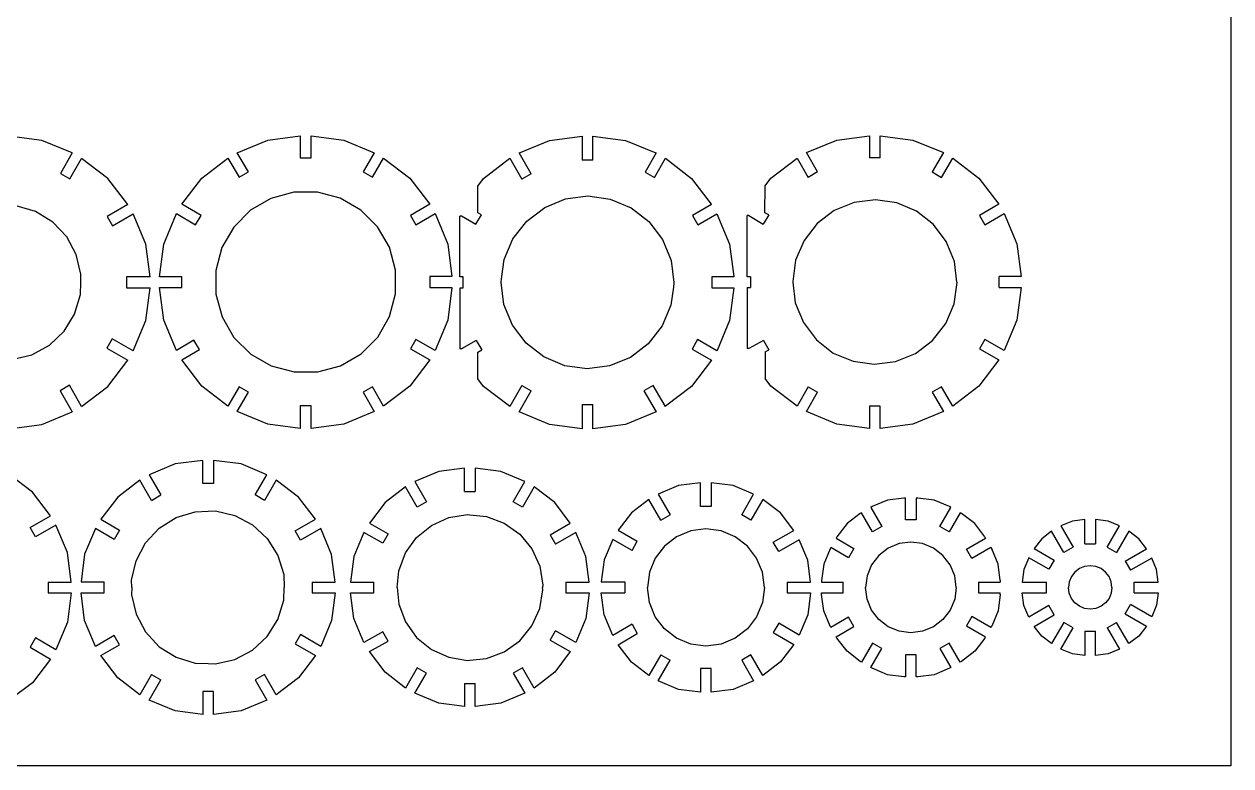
# Model space of a CAD drawing. Extents: x -131 to 131, y -146 to 146.
# Drawn here: x 21.7 to 130.7, y -145.6 to -78.7 of the extents above; entities that cross this region are included whole.
import ezdxf

# ---------------------------------------------------------------- set-up
doc = ezdxf.new("R2010")
doc.units = 0
doc.header["$MEASUREMENT"] = 0
doc.layers.get('0').update_dxf_attribs({"linetype": 'CONTINUOUS'})

msp = doc.modelspace()

# ---------------------------------------------------------------- linework, layer by layer
for p, q in [((130.66, 145.62), (130.66, -145.62)), ((23.33, -89.19), (20.38, -88.8)), ((26.08, -90.32), (23.33, -89.19)), ((40.97, -90.3), (43.72, -89.16)), ((43.72, -89.16), (46.66, -88.77)), ((46.66, -88.77), (46.66, -90.77)), ((47.63, -90.77), (47.63, -88.77)), ((47.63, -88.77), (50.58, -89.16)), ((50.58, -89.16), (53.33, -90.3)), ((66.43, -90.31), (69.15, -89.18)), ((69.15, -89.18), (72.1, -88.79)), ((72.1, -88.79), (72.1, -90.97)), ((73.07, -88.79), (76.02, -89.18)), ((73.07, -90.97), (73.07, -88.79)), ((76.02, -89.18), (78.74, -90.31)), ((92.34, -90.29), (95.09, -89.15)), ((95.09, -89.15), (98.04, -88.76)), ((98.04, -88.76), (98.04, -90.77)), ((99.01, -90.77), (99.01, -88.76)), ((99.01, -88.76), (101.96, -89.15)), ((101.96, -89.15), (104.71, -90.29)), ((26.08, -90.32), (25.01, -92.17)), ((41.97, -92.03), (40.97, -90.3)), ((53.33, -90.3), (52.32, -92.03)), ((66.4, -90.32), (66.43, -90.31)), ((67.49, -92.21), (66.4, -90.32)), ((78.77, -90.32), (77.78, -92.04)), ((78.74, -90.31), (78.77, -90.32)), ((93.35, -92.03), (92.34, -90.29)), ((104.71, -90.29), (103.7, -92.03)), ((25.85, -92.66), (26.92, -90.81)), ((29.28, -92.62), (26.92, -90.81)), ((37.77, -92.59), (40.13, -90.78)), ((40.13, -90.78), (41.13, -92.51)), ((46.66, -90.77), (47.63, -90.77)), ((53.16, -92.51), (54.17, -90.78)), ((54.17, -90.78), (56.53, -92.59)), ((63.2, -92.62), (65.56, -90.8)), ((65.56, -90.8), (66.65, -92.69)), ((73.07, -90.97), (72.1, -90.97)), ((78.62, -92.52), (79.61, -90.8)), ((79.61, -90.8), (81.97, -92.62)), ((89.14, -92.59), (91.5, -90.78)), ((91.5, -90.78), (92.5, -92.52)), ((99.01, -90.77), (98.04, -90.77)), ((104.54, -92.52), (105.55, -90.78)), ((105.55, -90.78), (107.91, -92.59)), ((25.01, -92.17), (25.85, -92.66)), ((41.13, -92.51), (41.97, -92.03)), ((52.32, -92.03), (53.16, -92.51)), ((67.49, -92.21), (66.65, -92.69)), ((77.78, -92.04), (78.62, -92.52)), ((88.61, -93.27), (89.14, -92.59)), ((93.35, -92.03), (92.5, -92.52)), ((103.7, -92.03), (104.54, -92.52)), ((107.91, -92.59), (109.72, -94.95)), ((31.09, -94.98), (29.28, -92.62)), ((35.96, -94.95), (37.77, -92.59)), ((56.53, -92.59), (58.34, -94.95)), ((62.68, -93.3), (63.2, -92.62)), ((62.68, -95.72), (62.68, -93.3)), ((81.97, -92.62), (83.75, -94.93)), ((88.6, -95.71), (88.61, -93.27)), ((44, -94.42), (42.15, -95.49)), ((46.06, -93.86), (44, -94.42)), ((48.2, -93.86), (46.06, -93.86)), ((50.26, -94.4), (48.2, -93.86)), ((52.11, -95.47), (50.26, -94.4)), ((68.72, -95.23), (70.6, -94.46)), ((70.6, -94.46), (72.62, -94.2)), ((72.62, -94.2), (74.64, -94.48)), ((74.64, -94.48), (76.52, -95.26)), ((98.58, -94.55), (96.65, -94.79)), ((100.49, -94.82), (98.58, -94.55)), ((22.75, -95.6), (21, -95.08)), ((24.31, -96.56), (22.75, -95.6)), ((31.09, -94.98), (29.22, -96.05)), ((29.71, -96.89), (31.57, -95.82)), ((32.71, -98.56), (31.57, -95.82)), ((34.34, -98.54), (35.48, -95.79)), ((35.48, -95.79), (37.21, -96.79)), ((37.7, -95.95), (35.96, -94.95)), ((42.15, -95.49), (40.65, -97.01)), ((53.63, -96.97), (52.11, -95.47)), ((58.34, -94.95), (56.6, -95.95)), ((57.08, -96.79), (58.82, -95.79)), ((58.82, -95.79), (59.96, -98.54)), ((63, -95.9), (62.68, -95.72)), ((67.1, -96.46), (68.72, -95.23)), ((76.52, -95.26), (78.13, -96.51)), ((83.78, -94.98), (82.05, -95.97)), ((82.54, -96.81), (84.27, -95.82)), ((83.75, -94.93), (83.78, -94.98)), ((84.27, -95.82), (85.4, -98.56)), ((88.94, -95.9), (88.6, -95.71)), ((94.86, -95.52), (93.32, -96.69)), ((96.65, -94.79), (94.86, -95.52)), ((102.28, -95.57), (100.49, -94.82)), ((103.81, -96.76), (102.28, -95.57)), ((109.72, -94.95), (107.98, -95.95)), ((108.46, -96.79), (110.2, -95.79)), ((110.2, -95.79), (111.34, -98.53)), ((25.57, -97.88), (24.31, -96.56)), ((29.22, -96.05), (29.71, -96.89)), ((37.21, -96.79), (37.7, -95.95)), ((56.6, -95.95), (57.08, -96.79)), ((61.06, -101.51), (61.06, -96.02)), ((61.22, -96.02), (61.06, -96.02)), ((61.22, -96), (62.51, -96.74)), ((61.22, -96.02), (61.22, -96)), ((62.51, -96.74), (63, -95.9)), ((65.85, -98.07), (67.1, -96.46)), ((78.13, -96.51), (79.36, -98.13)), ((82.05, -95.97), (82.54, -96.81)), ((87, -101.49), (87, -95.97)), ((87.16, -95.97), (87, -95.97)), ((87.16, -95.97), (88.45, -96.74)), ((88.94, -95.9), (88.45, -96.74)), ((93.32, -96.69), (92.13, -98.22)), ((104.97, -98.31), (103.81, -96.76)), ((107.98, -95.95), (108.46, -96.79)), ((26.44, -99.49), (25.57, -97.88)), ((40.65, -97.01), (39.58, -98.86)), ((54.7, -98.82), (53.63, -96.97)), ((33.1, -101.51), (32.71, -98.56)), ((33.95, -101.5), (34.34, -98.54)), ((39.58, -98.86), (39.04, -100.92)), ((55.26, -100.88), (54.7, -98.82)), ((59.96, -98.54), (60.35, -101.48)), ((65.06, -99.94), (65.85, -98.07)), ((79.36, -98.13), (80.13, -100.02)), ((85.4, -98.56), (85.78, -101.46)), ((92.13, -98.22), (91.37, -100)), ((105.7, -100.1), (104.97, -98.31)), ((111.34, -98.53), (111.73, -101.48)), ((26.86, -101.27), (26.44, -99.49)), ((64.86, -101.46), (65.06, -99.94)), ((80.13, -100.02), (80.38, -102)), ((91.37, -100), (91.11, -101.92)), ((105.93, -101.97), (105.7, -100.1)), ((26.84, -102), (26.86, -101.27)), ((39.04, -100.92), (39.04, -101.97)), ((55.26, -101.97), (55.26, -100.88)), ((26.81, -103.1), (26.84, -102)), ((33.1, -101.51), (30.96, -101.51)), ((30.96, -101.51), (30.96, -102.48)), ((35.96, -101.49), (33.95, -101.5)), ((35.96, -102.46), (35.96, -101.49)), ((39.04, -101.97), (39.04, -103.06)), ((55.26, -103.02), (55.26, -101.97)), ((60.35, -101.48), (58.34, -101.48)), ((58.34, -101.48), (58.34, -102.45)), ((61.36, -101.51), (61.06, -101.51)), ((61.36, -102.48), (61.36, -101.51)), ((64.79, -101.96), (64.86, -101.46)), ((64.79, -102), (64.79, -101.96)), ((65.04, -103.98), (64.79, -102)), ((80.39, -102.04), (80.33, -102.43)), ((80.38, -102), (80.39, -102.04)), ((83.81, -101.51), (83.81, -102.48)), ((85.79, -101.51), (83.81, -101.51)), ((85.78, -101.46), (85.79, -101.51)), ((87.3, -101.49), (87, -101.49)), ((87.3, -101.49), (87.3, -102.46)), ((91.11, -101.92), (91.11, -101.97)), ((91.11, -101.97), (91.34, -103.84)), ((105.67, -103.94), (105.94, -102.02)), ((105.94, -102.02), (105.93, -101.97)), ((111.73, -101.48), (109.75, -101.48)), ((109.75, -102.45), (109.75, -101.48)), ((26.29, -104.85), (26.81, -103.1)), ((30.96, -102.48), (33.1, -102.48)), ((32.71, -105.43), (33.1, -102.48)), ((33.95, -102.47), (35.96, -102.46)), ((34.34, -105.41), (33.95, -102.47)), ((39.04, -103.06), (39.6, -105.12)), ((54.71, -105.08), (55.26, -103.02)), ((58.34, -102.45), (60.35, -102.46)), ((60.35, -102.46), (59.96, -105.4)), ((61.06, -102.51), (61.06, -108)), ((61.22, -102.51), (61.06, -102.51)), ((61.22, -102.48), (61.36, -102.48)), ((61.22, -102.48), (61.22, -102.51)), ((80.33, -102.43), (80.11, -104.05)), ((83.81, -102.48), (85.79, -102.48)), ((85.79, -102.48), (85.4, -105.43)), ((87, -102.46), (87, -107.97)), ((87, -102.46), (87.3, -102.46)), ((109.75, -102.45), (111.73, -102.45)), ((111.73, -102.45), (111.34, -105.4)), ((65.81, -105.87), (65.04, -103.98)), ((80.11, -104.05), (79.32, -105.93)), ((91.34, -103.84), (92.07, -105.63)), ((104.92, -105.72), (105.67, -103.94)), ((25.34, -106.41), (26.29, -104.85)), ((31.57, -108.18), (32.71, -105.43)), ((35.48, -108.15), (34.34, -105.41)), ((39.6, -105.12), (40.67, -106.97)), ((53.65, -106.93), (54.71, -105.08)), ((59.96, -105.4), (58.82, -108.15)), ((85.4, -105.43), (84.29, -108.13)), ((92.07, -105.63), (93.24, -107.18)), ((111.34, -105.4), (110.2, -108.15)), ((24.01, -107.66), (25.34, -106.41)), ((67.04, -107.49), (65.81, -105.87)), ((79.32, -105.93), (78.07, -107.54)), ((103.73, -107.25), (104.92, -105.72)), ((22.41, -108.54), (24.01, -107.66)), ((29.68, -107.08), (29.19, -107.92)), ((31.57, -108.18), (29.68, -107.08)), ((37.06, -107.21), (35.48, -108.15)), ((37.55, -108.05), (37.06, -107.21)), ((40.67, -106.97), (42.18, -108.47)), ((52.14, -108.45), (53.65, -106.93)), ((57.08, -107.14), (56.6, -107.98)), ((58.82, -108.15), (57.08, -107.14)), ((62.54, -107.24), (61.22, -108)), ((62.54, -107.24), (63.03, -108.08)), ((68.65, -108.73), (67.04, -107.49)), ((78.07, -107.54), (76.45, -108.77)), ((82.5, -107.16), (82.02, -108.01)), ((84.27, -108.18), (82.5, -107.16)), ((88.48, -107.23), (87.16, -107.97)), ((88.48, -107.23), (88.96, -108.08)), ((93.24, -107.18), (94.77, -108.37)), ((102.19, -108.42), (103.73, -107.25)), ((108.45, -107.14), (107.97, -107.98)), ((110.2, -108.15), (108.45, -107.14)), ((20.63, -108.96), (22.41, -108.54)), ((29.19, -107.92), (31.09, -109.02)), ((35.96, -108.99), (37.55, -108.05)), ((42.18, -108.47), (44.04, -109.54)), ((50.3, -109.52), (52.14, -108.45)), ((56.6, -107.98), (58.34, -108.99)), ((61.22, -108), (61.06, -108)), ((62.68, -108.28), (63.03, -108.08)), ((62.68, -110.7), (62.68, -108.28)), ((70.53, -109.52), (68.65, -108.73)), ((76.45, -108.77), (74.57, -109.54)), ((82.02, -108.01), (83.78, -109.02)), ((84.29, -108.13), (84.27, -108.18)), ((87.16, -107.97), (87, -107.97)), ((88.63, -108.27), (88.61, -110.67)), ((88.63, -108.27), (88.96, -108.08)), ((94.77, -108.37), (96.55, -109.12)), ((100.39, -109.15), (102.19, -108.42)), ((107.97, -107.98), (109.72, -108.99)), ((29.28, -111.38), (31.09, -109.02)), ((37.77, -111.35), (35.96, -108.99)), ((44.04, -109.54), (46.1, -110.08)), ((48.24, -110.08), (50.3, -109.52)), ((58.34, -108.99), (56.53, -111.35)), ((72.55, -109.8), (70.53, -109.52)), ((74.57, -109.54), (72.55, -109.8)), ((83.78, -109.02), (81.97, -111.38)), ((96.55, -109.12), (98.47, -109.39)), ((98.47, -109.39), (100.39, -109.15)), ((109.72, -108.99), (107.91, -111.35)), ((46.1, -110.08), (48.24, -110.08)), ((63.2, -111.38), (62.68, -110.7)), ((89.14, -111.35), (88.61, -110.67)), ((25.82, -111.28), (24.98, -111.77)), ((24.98, -111.77), (26.08, -113.67)), ((26.92, -113.19), (25.82, -111.28)), ((26.92, -113.19), (29.28, -111.38)), ((40.13, -113.16), (37.77, -111.35)), ((41.13, -111.41), (40.13, -113.16)), ((40.97, -113.64), (41.97, -111.9)), ((41.97, -111.9), (41.13, -111.41)), ((53.16, -111.41), (52.32, -111.9)), ((52.32, -111.9), (53.33, -113.64)), ((54.17, -113.16), (53.16, -111.41)), ((56.53, -111.35), (54.17, -113.16)), ((65.54, -113.18), (63.2, -111.38)), ((66.65, -111.31), (65.56, -113.19)), ((66.4, -113.68), (67.49, -111.79)), ((66.65, -111.31), (67.49, -111.79)), ((78.52, -111.31), (77.68, -111.79)), ((77.68, -111.79), (78.77, -113.68)), ((79.61, -113.19), (78.52, -111.31)), ((81.97, -111.38), (79.63, -113.18)), ((91.5, -113.16), (89.14, -111.35)), ((92.51, -111.41), (91.5, -113.16)), ((92.34, -113.65), (93.35, -111.9)), ((92.51, -111.41), (93.35, -111.9)), ((104.54, -111.41), (103.7, -111.9)), ((103.7, -111.9), (104.71, -113.65)), ((105.55, -113.16), (104.54, -111.41)), ((107.91, -111.35), (105.55, -113.16)), ((47.63, -113.15), (46.66, -113.15)), ((46.66, -113.15), (46.66, -115.17)), ((47.63, -115.17), (47.63, -113.15)), ((65.56, -113.19), (65.54, -113.18)), ((72.1, -113.03), (73.07, -113.03)), ((72.1, -113.03), (72.1, -115.21)), ((73.07, -115.21), (73.07, -113.03)), ((79.63, -113.18), (79.61, -113.19)), ((99.01, -113.17), (98.04, -113.17)), ((98.04, -113.17), (98.04, -115.18)), ((99.01, -115.18), (99.01, -113.17)), ((23.33, -114.81), (26.08, -113.67)), ((43.72, -114.78), (40.97, -113.64)), ((53.33, -113.64), (50.58, -114.78)), ((69.15, -114.82), (66.4, -113.68)), ((78.77, -113.68), (76.02, -114.82)), ((95.09, -114.79), (92.34, -113.65)), ((104.71, -113.65), (101.96, -114.79)), ((20.38, -115.2), (23.33, -114.81)), ((46.66, -115.17), (43.72, -114.78)), ((50.58, -114.78), (47.63, -115.17)), ((72.1, -115.21), (69.15, -114.82)), ((76.02, -114.82), (73.07, -115.21)), ((98.04, -115.18), (95.09, -114.79)), ((101.96, -114.79), (99.01, -115.18)), ((35.35, -118.38), (33.02, -119.35)), ((37.85, -118.06), (35.35, -118.38)), ((37.85, -120.15), (37.85, -118.06)), ((41.32, -118.38), (38.82, -118.06)), ((38.82, -118.06), (38.82, -120.15)), ((43.65, -119.35), (41.32, -118.38)), ((22.49, -120.93), (20.36, -119.31)), ((33.02, -119.35), (34.08, -121.18)), ((42.59, -121.18), (43.65, -119.35)), ((59.16, -119.07), (57, -119.97)), ((61.48, -118.77), (59.16, -119.07)), ((61.48, -120.87), (61.48, -118.77)), ((62.45, -118.77), (62.45, -120.87)), ((64.76, -119.07), (62.45, -118.77)), ((66.92, -119.97), (64.76, -119.07)), ((32.18, -119.83), (30.18, -121.37)), ((33.24, -121.67), (32.18, -119.83)), ((38.82, -120.15), (37.85, -120.15)), ((44.49, -119.83), (43.43, -121.67)), ((46.5, -121.37), (44.49, -119.83)), ((56.16, -120.45), (54.31, -121.87)), ((57.22, -122.28), (56.16, -120.45)), ((57, -119.97), (58.06, -121.8)), ((61.48, -120.87), (62.45, -120.87)), ((65.86, -121.8), (66.92, -119.97)), ((67.76, -120.45), (66.7, -122.28)), ((69.62, -121.87), (67.76, -120.45)), ((80.81, -120.33), (78.97, -121.1)), ((82.79, -120.08), (80.81, -120.33)), ((82.79, -122.21), (82.79, -120.08)), ((83.76, -120.08), (83.76, -122.21)), ((85.74, -120.33), (83.76, -120.08)), ((87.58, -121.1), (85.74, -120.33)), ((24.12, -123.06), (22.49, -120.93)), ((30.18, -121.37), (28.65, -123.37)), ((33.24, -121.67), (34.08, -121.18)), ((43.43, -121.67), (42.59, -121.18)), ((48.03, -123.37), (46.5, -121.37)), ((54.31, -121.87), (52.89, -123.73)), ((58.06, -121.8), (57.22, -122.28)), ((66.7, -122.28), (65.86, -121.8)), ((71.03, -123.73), (69.62, -121.87)), ((78.13, -121.59), (76.55, -122.79)), ((79.2, -123.44), (78.13, -121.59)), ((78.97, -121.1), (80.04, -122.96)), ((86.5, -122.96), (87.58, -121.1)), ((88.42, -121.59), (87.34, -123.44)), ((90, -122.8), (88.42, -121.59)), ((99.66, -121.65), (98.28, -122.23)), ((101.15, -121.46), (99.66, -121.65)), ((101.29, -121.46), (101.15, -121.46)), ((101.29, -123.43), (101.29, -121.46)), ((102.26, -121.46), (102.26, -123.43)), ((102.4, -121.46), (102.26, -121.46)), ((103.88, -121.65), (102.4, -121.46)), ((105.27, -122.23), (103.88, -121.65)), ((22.28, -124.13), (24.12, -123.06)), ((35.45, -123.22), (37.18, -122.69)), ((37.18, -122.69), (38.34, -122.65)), ((38.34, -122.65), (38.99, -122.62)), ((38.99, -122.62), (40.75, -123.03)), ((40.75, -123.03), (42.35, -123.87)), ((60.06, -123.22), (61.75, -122.94)), ((61.75, -122.94), (61.96, -122.96)), ((61.96, -122.96), (63.47, -123.11)), ((76.55, -122.79), (75.35, -124.36)), ((79.2, -123.44), (80.04, -122.96)), ((83.76, -122.21), (82.79, -122.21)), ((87.34, -123.44), (86.5, -122.96)), ((91.21, -124.38), (90, -122.8)), ((97.2, -122.85), (96.01, -123.76)), ((97.32, -122.78), (97.2, -122.85)), ((98.32, -124.51), (97.32, -122.78)), ((98.28, -122.23), (98.16, -122.3)), ((98.16, -122.3), (99.16, -124.02)), ((104.39, -124.02), (105.39, -122.3)), ((106.23, -122.78), (105.23, -124.51)), ((105.39, -122.3), (105.27, -122.23)), ((106.34, -122.85), (106.23, -122.78)), ((107.54, -123.76), (106.34, -122.85)), ((22.77, -124.97), (22.28, -124.13)), ((24.6, -123.9), (22.77, -124.97)), ((25.63, -126.38), (24.6, -123.9)), ((28.65, -123.37), (30.35, -124.36)), ((33.92, -124.18), (35.45, -123.22)), ((42.35, -123.87), (43.68, -125.11)), ((46.2, -124.43), (48.03, -123.37)), ((52.89, -123.73), (54.6, -124.69)), ((57.16, -125.02), (58.49, -123.93)), ((58.49, -123.93), (60.06, -123.22)), ((63.47, -123.11), (65.07, -123.72)), ((65.07, -123.72), (66.47, -124.72)), ((69.2, -124.78), (71.03, -123.73)), ((96.01, -123.76), (95.1, -124.95)), ((99.16, -124.02), (98.32, -124.51)), ((102.26, -123.43), (101.29, -123.43)), ((105.23, -124.51), (104.39, -124.02)), ((108.45, -124.95), (107.54, -123.76)), ((116.35, -123.53), (115.31, -123.97)), ((115.31, -123.97), (116.42, -125.89)), ((117.48, -123.39), (116.35, -123.53)), ((117.48, -125.59), (117.48, -123.39)), ((118.45, -123.39), (118.45, -125.59)), ((119.57, -123.53), (118.45, -123.39)), ((119.5, -125.88), (120.61, -123.97)), ((120.61, -123.97), (119.57, -123.53)), ((28.16, -124.21), (27.19, -126.53)), ((29.87, -125.2), (28.16, -124.21)), ((30.35, -124.36), (29.87, -125.2)), ((32.69, -125.51), (33.92, -124.18)), ((43.68, -125.11), (44.64, -126.64)), ((46.68, -125.27), (46.2, -124.43)), ((48.51, -124.21), (46.68, -125.27)), ((49.48, -126.54), (48.51, -124.21)), ((52.4, -124.57), (51.5, -126.72)), ((54.11, -125.53), (52.4, -124.57)), ((54.6, -124.69), (54.11, -125.53)), ((56.16, -126.41), (57.16, -125.02)), ((66.47, -124.72), (67.56, -126.05)), ((69.2, -124.78), (69.69, -125.62)), ((71.52, -124.57), (69.69, -125.62)), ((72.42, -126.72), (71.52, -124.57)), ((74.86, -125.2), (74.09, -127.04)), ((76.6, -126.2), (74.86, -125.2)), ((75.35, -124.36), (77.08, -125.36)), ((80.63, -124.95), (79.54, -125.79)), ((81.91, -124.42), (80.63, -124.95)), ((83.27, -124.24), (81.91, -124.42)), ((84.64, -124.42), (83.27, -124.24)), ((85.92, -124.95), (84.64, -124.42)), ((87.01, -125.79), (85.92, -124.95)), ((89.35, -125.45), (91.21, -124.38)), ((91.7, -125.22), (89.84, -126.29)), ((92.46, -127.06), (91.7, -125.22)), ((95.1, -124.95), (95.03, -125.07)), ((95.03, -125.07), (96.63, -126)), ((106.79, -126.07), (108.52, -125.07)), ((108.45, -124.95), (108.52, -125.07)), ((113.58, -125.13), (112.91, -126.01)), ((114.47, -124.46), (113.58, -125.13)), ((115.58, -126.37), (114.47, -124.46)), ((121.45, -124.46), (120.34, -126.37)), ((122.35, -125.14), (121.45, -124.46)), ((123.03, -126.04), (122.35, -125.14)), ((31.84, -127.11), (32.69, -125.51)), ((67.56, -126.05), (68.27, -127.62)), ((76.6, -126.2), (77.08, -125.36)), ((79.54, -125.79), (78.7, -126.88)), ((87.85, -126.88), (87.01, -125.79)), ((89.84, -126.29), (89.35, -125.45)), ((94.48, -126.03), (93.9, -127.42)), ((94.55, -125.91), (94.48, -126.03)), ((96.15, -126.84), (94.55, -125.91)), ((96.63, -126), (96.15, -126.84)), ((99.73, -125.98), (98.88, -126.63)), ((100.71, -125.57), (99.73, -125.98)), ((101.77, -125.43), (100.71, -125.57)), ((102.83, -125.57), (101.77, -125.43)), ((103.82, -125.98), (102.83, -125.57)), ((104.67, -126.63), (103.82, -125.98)), ((107.28, -126.91), (106.79, -126.07)), ((109, -125.91), (107.28, -126.91)), ((109, -125.91), (109.07, -126.03)), ((109.65, -127.42), (109.07, -126.03)), ((112.91, -126.01), (114.7, -127.05)), ((116.42, -125.89), (115.58, -126.37)), ((117.48, -125.59), (118.45, -125.59)), ((119.5, -125.88), (120.34, -126.37)), ((121.12, -127.14), (123.03, -126.04)), ((25.98, -129.04), (25.63, -126.38)), ((27.19, -126.53), (26.87, -129.03)), ((31.43, -128.87), (31.84, -127.11)), ((44.64, -126.64), (45.17, -128.37)), ((49.81, -129.04), (49.48, -126.54)), ((51.5, -126.72), (51.2, -129.04)), ((55.55, -128.02), (56.16, -126.41)), ((72.72, -129.04), (72.42, -126.72)), ((74.09, -127.04), (73.83, -129.03)), ((78.7, -126.88), (78.17, -128.16)), ((88.38, -128.16), (87.85, -126.88)), ((92.72, -129.04), (92.46, -127.06)), ((93.9, -127.42), (93.71, -128.9)), ((98.88, -126.63), (98.23, -127.48)), ((105.32, -127.48), (104.67, -126.63)), ((109.84, -128.9), (109.65, -127.42)), ((112.42, -126.85), (111.97, -127.91)), ((114.21, -127.89), (112.42, -126.85)), ((114.7, -127.05), (114.21, -127.89)), ((121.12, -127.14), (121.6, -127.98)), ((123.52, -126.88), (121.6, -127.98)), ((123.95, -127.92), (123.52, -126.88)), ((45.17, -128.37), (45.21, -129.52)), ((55.4, -129.52), (55.55, -128.02)), ((68.27, -127.62), (68.54, -129.32)), ((78.17, -128.16), (77.99, -129.52)), ((88.56, -129.52), (88.38, -128.16)), ((97.82, -128.47), (97.68, -129.52)), ((98.23, -127.48), (97.82, -128.47)), ((105.73, -128.47), (105.32, -127.48)), ((105.87, -129.52), (105.73, -128.47)), ((111.97, -127.91), (111.83, -129.04)), ((116.57, -128.14), (116.26, -128.54)), ((116.98, -127.83), (116.57, -128.14)), ((117.45, -127.63), (116.98, -127.83)), ((117.96, -127.56), (117.45, -127.63)), ((118.47, -127.63), (117.96, -127.56)), ((118.94, -127.83), (118.47, -127.63)), ((119.35, -128.14), (118.94, -127.83)), ((119.66, -128.54), (119.35, -128.14)), ((124.09, -129.04), (123.95, -127.92)), ((23.91, -129.04), (23.91, -130.01)), ((23.91, -129.04), (25.98, -129.04)), ((26.87, -129.03), (28.95, -129.03)), ((28.95, -130.02), (28.95, -129.03)), ((31.46, -129.52), (31.43, -128.87)), ((31.46, -129.52), (31.43, -130.18)), ((45.17, -130.68), (45.21, -129.52)), ((47.72, -129.04), (47.72, -130.01)), ((47.72, -129.04), (49.81, -129.04)), ((51.2, -129.04), (53.29, -129.04)), ((53.29, -130.01), (53.29, -129.04)), ((55.4, -129.52), (55.55, -131.03)), ((68.54, -129.32), (68.52, -129.52)), ((68.54, -129.73), (68.52, -129.52)), ((70.63, -129.04), (72.72, -129.04)), ((70.63, -129.04), (70.63, -130.01)), ((73.83, -129.03), (75.94, -129.03)), ((75.94, -129.03), (75.94, -130.02)), ((78.17, -130.89), (77.99, -129.52)), ((88.56, -129.52), (88.38, -130.89)), ((90.61, -129.04), (90.61, -130.01)), ((90.61, -129.04), (92.72, -129.04)), ((93.71, -128.9), (93.71, -129.04)), ((93.71, -129.04), (95.67, -129.04)), ((95.67, -130.01), (95.67, -129.04)), ((97.82, -130.58), (97.68, -129.52)), ((105.87, -129.52), (105.73, -130.58)), ((107.88, -129.04), (107.88, -130.01)), ((107.88, -129.04), (109.84, -129.04)), ((109.84, -128.9), (109.84, -129.04)), ((111.83, -129.04), (114.01, -129.04)), ((114.01, -130.01), (114.01, -129.04)), ((116.07, -129.02), (116, -129.52)), ((116.07, -130.03), (116, -129.52)), ((116.26, -128.54), (116.07, -129.02)), ((119.86, -129.02), (119.66, -128.54)), ((119.92, -129.52), (119.86, -129.02)), ((119.92, -129.52), (119.86, -130.03)), ((121.92, -130.01), (121.92, -129.04)), ((121.92, -129.04), (124.09, -129.04)), ((23.91, -130.01), (25.98, -130.01)), ((25.98, -130.01), (25.63, -132.67)), ((27.19, -132.52), (26.87, -130.02)), ((26.87, -130.02), (28.95, -130.02)), ((31.43, -130.18), (31.84, -131.94)), ((44.64, -132.41), (45.17, -130.68)), ((47.72, -130.01), (49.81, -130.01)), ((49.81, -130.01), (49.48, -132.51)), ((51.5, -132.33), (51.2, -130.01)), ((51.2, -130.01), (53.29, -130.01)), ((68.27, -131.43), (68.54, -129.73)), ((70.63, -130.01), (72.72, -130.01)), ((72.72, -130.01), (72.42, -132.33)), ((73.83, -130.02), (75.94, -130.02)), ((74.09, -132.01), (73.83, -130.02)), ((90.61, -130.01), (92.72, -130.01)), ((92.72, -130.01), (92.46, -131.99)), ((93.71, -130.01), (95.67, -130.01)), ((93.71, -130.15), (93.71, -130.01)), ((93.9, -131.63), (93.71, -130.15)), ((98.23, -131.57), (97.82, -130.58)), ((105.73, -130.58), (105.32, -131.57)), ((107.88, -130.01), (109.84, -130.01)), ((109.84, -130.15), (109.65, -131.63)), ((109.84, -130.15), (109.84, -130.01)), ((111.97, -131.14), (111.83, -130.01)), ((111.83, -130.01), (114.01, -130.01)), ((116.26, -130.51), (116.07, -130.03)), ((116.57, -130.91), (116.26, -130.51)), ((119.66, -130.51), (119.35, -130.91)), ((119.86, -130.03), (119.66, -130.51)), ((121.92, -130.01), (124.09, -130.01)), ((124.09, -130.01), (123.95, -131.13)), ((55.55, -131.03), (56.16, -132.64)), ((67.56, -133), (68.27, -131.43)), ((78.7, -132.17), (78.17, -130.89)), ((88.38, -130.89), (87.85, -132.17)), ((94.48, -133.02), (93.9, -131.63)), ((98.88, -132.42), (98.23, -131.57)), ((105.32, -131.57), (104.67, -132.42)), ((109.65, -131.63), (109.07, -133.02)), ((112.42, -132.2), (111.97, -131.14)), ((114.21, -131.16), (112.42, -132.2)), ((114.7, -132), (114.21, -131.16)), ((116.98, -131.22), (116.57, -130.91)), ((117.45, -131.42), (116.98, -131.22)), ((117.96, -131.49), (117.45, -131.42)), ((118.47, -131.42), (117.96, -131.49)), ((118.94, -131.22), (118.47, -131.42)), ((119.35, -130.91), (118.94, -131.22)), ((121.12, -131.91), (121.6, -131.07)), ((123.52, -132.17), (121.6, -131.07)), ((123.95, -131.13), (123.52, -132.17)), ((25.63, -132.67), (24.6, -135.14)), ((28.16, -134.84), (27.19, -132.52)), ((31.84, -131.94), (32.69, -133.54)), ((43.68, -133.94), (44.64, -132.41)), ((49.48, -132.51), (48.51, -134.84)), ((52.4, -134.48), (51.5, -132.33)), ((56.16, -132.64), (57.16, -134.03)), ((72.42, -132.33), (71.52, -134.48)), ((74.86, -133.85), (74.09, -132.01)), ((76.6, -132.85), (74.86, -133.85)), ((76.6, -132.85), (77.08, -133.69)), ((79.54, -133.26), (78.7, -132.17)), ((87.85, -132.17), (87.01, -133.26)), ((89.84, -132.76), (89.35, -133.6)), ((91.7, -133.83), (89.84, -132.76)), ((92.46, -131.99), (91.7, -133.83)), ((96.15, -132.21), (94.55, -133.14)), ((96.63, -133.05), (96.15, -132.21)), ((99.73, -133.07), (98.88, -132.42)), ((104.67, -132.42), (103.82, -133.07)), ((107.28, -132.14), (106.79, -132.98)), ((109, -133.14), (107.28, -132.14)), ((112.91, -133.04), (114.7, -132)), ((115.58, -132.68), (114.47, -134.59)), ((116.42, -133.16), (115.58, -132.68)), ((119.5, -133.17), (120.34, -132.68)), ((121.45, -134.59), (120.34, -132.68)), ((121.12, -131.91), (123.03, -133.01)), ((29.87, -133.85), (28.16, -134.84)), ((30.35, -134.69), (29.87, -133.85)), ((32.69, -133.54), (33.92, -134.87)), ((42.35, -135.18), (43.68, -133.94)), ((46.68, -133.78), (46.2, -134.62)), ((48.51, -134.84), (46.68, -133.78)), ((54.11, -133.52), (52.4, -134.48)), ((54.6, -134.36), (54.11, -133.52)), ((66.47, -134.33), (67.56, -133)), ((69.2, -134.27), (69.69, -133.43)), ((71.52, -134.48), (69.69, -133.43)), ((75.35, -134.69), (77.08, -133.69)), ((80.63, -134.1), (79.54, -133.26)), ((87.01, -133.26), (85.92, -134.1)), ((89.35, -133.6), (91.21, -134.67)), ((94.55, -133.14), (94.48, -133.02)), ((95.03, -133.98), (96.63, -133.05)), ((95.1, -134.1), (95.03, -133.98)), ((100.71, -133.48), (99.73, -133.07)), ((101.77, -133.62), (100.71, -133.48)), ((102.83, -133.48), (101.77, -133.62)), ((103.82, -133.07), (102.83, -133.48)), ((106.79, -132.98), (108.52, -133.98)), ((108.45, -134.1), (108.52, -133.98)), ((109, -133.14), (109.07, -133.02)), ((113.58, -133.92), (112.91, -133.04)), ((114.47, -134.59), (113.58, -133.92)), ((115.31, -135.08), (116.42, -133.16)), ((117.48, -133.46), (118.45, -133.46)), ((117.48, -133.46), (117.48, -135.66)), ((118.45, -135.66), (118.45, -133.46)), ((119.5, -133.17), (120.61, -135.08)), ((122.35, -133.91), (121.45, -134.59)), ((123.03, -133.01), (122.35, -133.91)), ((22.77, -134.08), (22.28, -134.92)), ((22.28, -134.92), (24.12, -135.99)), ((24.6, -135.14), (22.77, -134.08)), ((28.65, -135.68), (30.35, -134.69)), ((33.92, -134.87), (35.45, -135.83)), ((46.2, -134.62), (48.03, -135.68)), ((52.89, -135.32), (54.6, -134.36)), ((57.16, -134.03), (58.49, -135.12)), ((65.07, -135.33), (66.47, -134.33)), ((69.2, -134.27), (71.03, -135.32)), ((76.55, -136.26), (75.35, -134.69)), ((81.91, -134.63), (80.63, -134.1)), ((83.27, -134.81), (81.91, -134.63)), ((84.64, -134.63), (83.27, -134.81)), ((85.92, -134.1), (84.64, -134.63)), ((91.21, -134.67), (90, -136.25)), ((96.01, -135.29), (95.1, -134.1)), ((98.32, -134.54), (97.32, -136.27)), ((98.16, -136.75), (99.16, -135.03)), ((99.16, -135.03), (98.32, -134.54)), ((105.23, -134.54), (104.39, -135.03)), ((104.39, -135.03), (105.39, -136.75)), ((106.23, -136.27), (105.23, -134.54)), ((108.45, -134.1), (107.54, -135.29)), ((24.12, -135.99), (22.49, -138.12)), ((30.18, -137.68), (28.65, -135.68)), ((35.45, -135.83), (37.18, -136.36)), ((38.99, -136.43), (40.75, -136.02)), ((40.75, -136.02), (42.35, -135.18)), ((48.03, -135.68), (46.5, -137.68)), ((54.31, -137.18), (52.89, -135.32)), ((58.49, -135.12), (60.06, -135.83)), ((60.06, -135.83), (61.75, -136.11)), ((61.75, -136.11), (61.96, -136.09)), ((61.96, -136.09), (63.47, -135.94)), ((63.47, -135.94), (65.07, -135.33)), ((71.03, -135.32), (69.62, -137.18)), ((79.2, -135.61), (78.13, -137.46)), ((78.97, -137.95), (80.04, -136.09)), ((79.2, -135.61), (80.04, -136.09)), ((87.34, -135.61), (86.5, -136.09)), ((86.5, -136.09), (87.58, -137.95)), ((88.42, -137.46), (87.34, -135.61)), ((97.2, -136.2), (96.01, -135.29)), ((102.26, -135.62), (101.29, -135.62)), ((101.29, -135.62), (101.29, -137.59)), ((102.26, -137.59), (102.26, -135.62)), ((107.54, -135.29), (106.34, -136.2)), ((116.35, -135.52), (115.31, -135.08)), ((117.48, -135.66), (116.35, -135.52)), ((119.57, -135.52), (118.45, -135.66)), ((120.61, -135.08), (119.57, -135.52)), ((37.18, -136.36), (38.34, -136.4)), ((38.34, -136.4), (38.99, -136.43)), ((56.16, -138.6), (54.31, -137.18)), ((57.22, -136.77), (56.16, -138.6)), ((58.06, -137.25), (57.22, -136.77)), ((66.7, -136.77), (65.86, -137.25)), ((67.76, -138.6), (66.7, -136.77)), ((69.62, -137.18), (67.76, -138.6)), ((78.13, -137.46), (76.55, -136.26)), ((82.79, -136.84), (82.79, -138.97)), ((83.76, -136.84), (82.79, -136.84)), ((83.76, -138.97), (83.76, -136.84)), ((90, -136.25), (88.42, -137.46)), ((97.32, -136.27), (97.2, -136.2)), ((98.28, -136.82), (98.16, -136.75)), ((99.66, -137.4), (98.28, -136.82)), ((105.27, -136.82), (103.88, -137.4)), ((105.39, -136.75), (105.27, -136.82)), ((106.34, -136.2), (106.23, -136.27)), ((22.49, -138.12), (20.36, -139.74)), ((32.18, -139.22), (30.18, -137.68)), ((33.24, -137.38), (32.18, -139.22)), ((33.02, -139.7), (34.08, -137.87)), ((33.24, -137.38), (34.08, -137.87)), ((43.43, -137.38), (42.59, -137.87)), ((42.59, -137.87), (43.65, -139.7)), ((44.49, -139.22), (43.43, -137.38)), ((46.5, -137.68), (44.49, -139.22)), ((57, -139.08), (58.06, -137.25)), ((61.48, -138.18), (62.45, -138.18)), ((61.48, -138.18), (61.48, -140.28)), ((62.45, -140.28), (62.45, -138.18)), ((65.86, -137.25), (66.92, -139.08)), ((80.81, -138.72), (78.97, -137.95)), ((87.58, -137.95), (85.74, -138.72)), ((101.15, -137.59), (99.66, -137.4)), ((101.29, -137.59), (101.15, -137.59)), ((102.4, -137.59), (102.26, -137.59)), ((103.88, -137.4), (102.4, -137.59)), ((38.82, -138.9), (37.85, -138.9)), ((37.85, -138.9), (37.85, -140.99)), ((38.82, -140.99), (38.82, -138.9)), ((59.16, -139.98), (57, -139.08)), ((66.92, -139.08), (64.76, -139.98)), ((82.79, -138.97), (80.81, -138.72)), ((85.74, -138.72), (83.76, -138.97)), ((35.35, -140.67), (33.02, -139.7)), ((43.65, -139.7), (41.32, -140.67)), ((61.48, -140.28), (59.16, -139.98)), ((64.76, -139.98), (62.45, -140.28)), ((37.85, -140.99), (35.35, -140.67)), ((41.32, -140.67), (38.82, -140.99)), ((130.66, -145.62), (-130.66, -145.62))]:
    msp.add_line(p, q)

doc.saveas('drawing.dxf')
